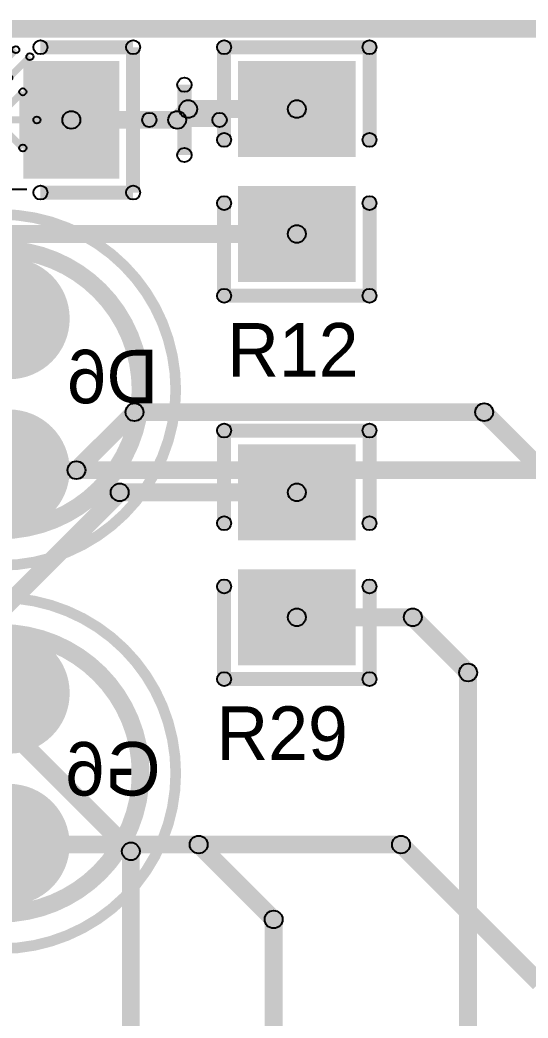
# Model space of a CAD drawing. Header units: millimetres. Extents: x 0 to 137, y 0 to 37.
# Drawn here: x 91.06 to 98.29, y 22.99 to 37.21 of the extents above; entities that cross this region are included whole.
import ezdxf

# ---------------------------------------------------------------- set-up
doc = ezdxf.new("R2010")
doc.units = ezdxf.units.MM
for name, color, linetype in [('BottomLayer', 5, 'Continuous'), ('BottomOverlay', 54, 'Continuous'), ('BottomSolder', 6, 'Continuous'), ('KeepOutLayer', 6, 'Continuous'), ('Mechanical13', 56, 'Continuous'), ('Mechanical15', 56, 'Continuous'), ('MultiLayer', 9, 'Continuous'), ('PadHoleLayer', 156, 'Continuous'), ('TopLayer', 1, 'Continuous'), ('TopOverlay', 2, 'Continuous'), ('TopPaste', 8, 'Continuous'), ('TopSolder', 216, 'Continuous')]:
    doc.layers.add(name, color=color, linetype=linetype)

# ---------------------------------------------------------------- blocks, each defined once
blk = doc.blocks.new('0805_R_24')
at = {"layer": 'TopLayer'}
for points in [[(-1.47, 0.735), (-0.31, 0.735), (-0.31, -0.735), (-1.47, -0.735)], [(0.31, 0.735), (1.47, 0.735), (1.47, -0.735), (0.31, -0.735)]]:
    blk.add_hatch(color=1, dxfattribs=at).paths.add_polyline_path(points)
at = {"layer": 'TopOverlay'}
h = blk.add_hatch(color=2, dxfattribs=at)
edge = h.paths.add_edge_path()
edge.add_arc((-1.77, 1.035), 0.1, 0, 360)
h = blk.add_hatch(color=2, dxfattribs=at)
edge = h.paths.add_edge_path()
edge.add_arc((-1.77, 1.035), 0.1, 0, 360)
for points in [[(-1.67, -1.035), (-1.87, -1.035), (-1.87, 1.035), (-1.67, 1.035)], [(-0.45, 1.135), (-0.45, 0.935), (-1.77, 0.935), (-1.77, 1.135)], [(1.77, 1.135), (1.77, 0.935), (0.45, 0.935), (0.45, 1.135)], [(1.87, -1.035), (1.67, -1.035), (1.67, 1.035), (1.87, 1.035)], [(-0.45, -0.935), (-0.45, -1.135), (-1.77, -1.135), (-1.77, -0.935)], [(1.77, -0.935), (1.77, -1.135), (0.45, -1.135), (0.45, -0.935)]]:
    blk.add_hatch(color=2, dxfattribs=at).paths.add_polyline_path(points)
h = blk.add_hatch(color=2, dxfattribs=at)
edge = h.paths.add_edge_path()
edge.add_arc((-0.45, 1.035), 0.1, 0, 360)
h = blk.add_hatch(color=2, dxfattribs=at)
edge = h.paths.add_edge_path()
edge.add_arc((0.45, 1.035), 0.1, 0, 360)
h = blk.add_hatch(color=2, dxfattribs=at)
edge = h.paths.add_edge_path()
edge.add_arc((1.77, 1.035), 0.1, 0, 360)
h = blk.add_hatch(color=2, dxfattribs=at)
edge = h.paths.add_edge_path()
edge.add_arc((1.77, 1.035), 0.1, 0, 360)
h = blk.add_hatch(color=2, dxfattribs=at)
edge = h.paths.add_edge_path()
edge.add_arc((-1.77, -1.035), 0.1, 0, 360)
h = blk.add_hatch(color=2, dxfattribs=at)
edge = h.paths.add_edge_path()
edge.add_arc((-1.77, -1.035), 0.1, 0, 360)
h = blk.add_hatch(color=2, dxfattribs=at)
edge = h.paths.add_edge_path()
edge.add_arc((-0.45, -1.035), 0.1, 0, 360)
h = blk.add_hatch(color=2, dxfattribs=at)
edge = h.paths.add_edge_path()
edge.add_arc((0.45, -1.035), 0.1, 0, 360)
h = blk.add_hatch(color=2, dxfattribs=at)
edge = h.paths.add_edge_path()
edge.add_arc((1.77, -1.035), 0.1, 0, 360)
h = blk.add_hatch(color=2, dxfattribs=at)
edge = h.paths.add_edge_path()
edge.add_arc((1.77, -1.035), 0.1, 0, 360)
at = {"layer": 'TopPaste'}
for points in [[(-1.47, 0.735), (-0.31, 0.735), (-0.31, -0.735), (-1.47, -0.735)], [(0.31, 0.735), (1.47, 0.735), (1.47, -0.735), (0.31, -0.735)]]:
    blk.add_hatch(color=8, dxfattribs=at).paths.add_polyline_path(points)
at = {"layer": 'TopSolder'}
for points in [[(-1.572, 0.837), (-0.208, 0.837), (-0.208, -0.837), (-1.572, -0.837)], [(0.208, 0.837), (1.572, 0.837), (1.572, -0.837), (0.208, -0.837)]]:
    blk.add_hatch(color=216, dxfattribs=at).paths.add_polyline_path(points)
at = {"layer": 'TopOverlay'}
for centre in [(-1.77, 1.035), (-1.77, 1.035), (-0.45, 1.035), (0.45, 1.035), (1.77, 1.035), (1.77, 1.035), (-1.77, -1.035), (-1.77, -1.035), (-0.45, -1.035), (0.45, -1.035), (1.77, -1.035), (1.77, -1.035)]:
    blk.add_circle(centre, 0.1, dxfattribs=at)
blk = doc.blocks.new('0805_R_41')
at = {"layer": 'TopLayer'}
for points in [[(-1.47, 0.735), (-0.31, 0.735), (-0.31, -0.735), (-1.47, -0.735)], [(0.31, 0.735), (1.47, 0.735), (1.47, -0.735), (0.31, -0.735)]]:
    blk.add_hatch(color=1, dxfattribs=at).paths.add_polyline_path(points)
at = {"layer": 'TopOverlay'}
h = blk.add_hatch(color=2, dxfattribs=at)
edge = h.paths.add_edge_path()
edge.add_arc((-1.77, 1.035), 0.1, 0, 360)
h = blk.add_hatch(color=2, dxfattribs=at)
edge = h.paths.add_edge_path()
edge.add_arc((-1.77, 1.035), 0.1, 0, 360)
for points in [[(-1.67, -1.035), (-1.87, -1.035), (-1.87, 1.035), (-1.67, 1.035)], [(-0.45, 1.135), (-0.45, 0.935), (-1.77, 0.935), (-1.77, 1.135)], [(1.77, 1.135), (1.77, 0.935), (0.45, 0.935), (0.45, 1.135)], [(1.87, -1.035), (1.67, -1.035), (1.67, 1.035), (1.87, 1.035)], [(-0.45, -0.935), (-0.45, -1.135), (-1.77, -1.135), (-1.77, -0.935)], [(1.77, -0.935), (1.77, -1.135), (0.45, -1.135), (0.45, -0.935)]]:
    blk.add_hatch(color=2, dxfattribs=at).paths.add_polyline_path(points)
h = blk.add_hatch(color=2, dxfattribs=at)
edge = h.paths.add_edge_path()
edge.add_arc((-0.45, 1.035), 0.1, 0, 360)
h = blk.add_hatch(color=2, dxfattribs=at)
edge = h.paths.add_edge_path()
edge.add_arc((0.45, 1.035), 0.1, 0, 360)
h = blk.add_hatch(color=2, dxfattribs=at)
edge = h.paths.add_edge_path()
edge.add_arc((1.77, 1.035), 0.1, 0, 360)
h = blk.add_hatch(color=2, dxfattribs=at)
edge = h.paths.add_edge_path()
edge.add_arc((1.77, 1.035), 0.1, 0, 360)
h = blk.add_hatch(color=2, dxfattribs=at)
edge = h.paths.add_edge_path()
edge.add_arc((-1.77, -1.035), 0.1, 0, 360)
h = blk.add_hatch(color=2, dxfattribs=at)
edge = h.paths.add_edge_path()
edge.add_arc((-1.77, -1.035), 0.1, 0, 360)
h = blk.add_hatch(color=2, dxfattribs=at)
edge = h.paths.add_edge_path()
edge.add_arc((-0.45, -1.035), 0.1, 0, 360)
h = blk.add_hatch(color=2, dxfattribs=at)
edge = h.paths.add_edge_path()
edge.add_arc((0.45, -1.035), 0.1, 0, 360)
h = blk.add_hatch(color=2, dxfattribs=at)
edge = h.paths.add_edge_path()
edge.add_arc((1.77, -1.035), 0.1, 0, 360)
h = blk.add_hatch(color=2, dxfattribs=at)
edge = h.paths.add_edge_path()
edge.add_arc((1.77, -1.035), 0.1, 0, 360)
at = {"layer": 'TopPaste'}
for points in [[(-1.47, 0.735), (-0.31, 0.735), (-0.31, -0.735), (-1.47, -0.735)], [(0.31, 0.735), (1.47, 0.735), (1.47, -0.735), (0.31, -0.735)]]:
    blk.add_hatch(color=8, dxfattribs=at).paths.add_polyline_path(points)
at = {"layer": 'TopSolder'}
for points in [[(-1.572, 0.837), (-0.208, 0.837), (-0.208, -0.837), (-1.572, -0.837)], [(0.208, 0.837), (1.572, 0.837), (1.572, -0.837), (0.208, -0.837)]]:
    blk.add_hatch(color=216, dxfattribs=at).paths.add_polyline_path(points)
at = {"layer": 'TopOverlay'}
for centre in [(-1.77, 1.035), (-1.77, 1.035), (-0.45, 1.035), (0.45, 1.035), (1.77, 1.035), (1.77, 1.035), (-1.77, -1.035), (-1.77, -1.035), (-0.45, -1.035), (0.45, -1.035), (1.77, -1.035), (1.77, -1.035)]:
    blk.add_circle(centre, 0.1, dxfattribs=at)
blk = doc.blocks.new('3___LED___B_57')
at = {"layer": 'BottomLayer'}
h = blk.add_hatch(color=5, dxfattribs=at)
edge = h.paths.add_edge_path()
edge.add_arc((-1.079, -0.127), 0.762, 180, 360)
edge.add_line((-0.318, -0.127), (-0.318, 0.127))
edge.add_arc((-1.079, 0.127), 0.762, 0, 180)
edge.add_line((-1.841, 0.127), (-1.841, -0.127))
h = blk.add_hatch(color=5, dxfattribs=at)
edge = h.paths.add_edge_path()
edge.add_arc((1.079, -0.127), 0.762, 180, 360)
edge.add_line((1.841, -0.127), (1.841, 0.127))
edge.add_arc((1.079, 0.127), 0.762, 0, 180)
edge.add_line((0.318, 0.127), (0.318, -0.127))
at = {"layer": 'BottomOverlay'}
h = blk.add_hatch(color=54, dxfattribs=at)
edge = h.paths.add_edge_path()
edge.add_arc((-2.564, 0), 0.0762, 0, 360)
h = blk.add_hatch(color=54, dxfattribs=at)
edge = h.paths.add_edge_path()
edge.add_arc((-2.064, 0), 0.127, 0, 360)
h = blk.add_hatch(color=54, dxfattribs=at)
edge = h.paths.add_edge_path()
edge.add_arc((1.937, 0), 0.127, 0, 360)
h = blk.add_hatch(color=54, dxfattribs=at)
edge = h.paths.add_edge_path()
edge.add_arc((2.437, 0), 0.0762, 0, 360)
at = {"layer": 'BottomSolder'}
h = blk.add_hatch(color=6, dxfattribs=at)
edge = h.paths.add_edge_path()
edge.add_arc((-1.079, -0.127), 0.864, 180, 360)
edge.add_line((-0.216, -0.127), (-0.216, 0.127))
edge.add_arc((-1.079, 0.127), 0.864, 0, 180)
edge.add_line((-1.943, 0.127), (-1.943, -0.127))
h = blk.add_hatch(color=6, dxfattribs=at)
edge = h.paths.add_edge_path()
edge.add_arc((1.079, -0.127), 0.864, 180, 360)
edge.add_line((1.943, -0.127), (1.943, 0.127))
edge.add_arc((1.079, 0.127), 0.864, 0, 180)
edge.add_line((0.216, 0.127), (0.216, -0.127))
at = {"layer": 'MultiLayer'}
h = blk.add_hatch(color=9, dxfattribs=at)
edge = h.paths.add_edge_path()
edge.add_arc((-1.079, -0.127), 0.762, 180, 360)
edge.add_line((-0.318, -0.127), (-0.318, 0.127))
edge.add_arc((-1.079, 0.127), 0.762, 0, 180)
edge.add_line((-1.841, 0.127), (-1.841, -0.127))
h = blk.add_hatch(color=9, dxfattribs=at)
edge = h.paths.add_edge_path()
edge.add_arc((1.079, -0.127), 0.762, 180, 360)
edge.add_line((1.841, -0.127), (1.841, 0.127))
edge.add_arc((1.079, 0.127), 0.762, 0, 180)
edge.add_line((0.318, 0.127), (0.318, -0.127))
at = {"layer": 'PadHoleLayer'}
h = blk.add_hatch(color=156, dxfattribs=at)
edge = h.paths.add_edge_path()
edge.add_arc((-1.079, 0), 0.35, 0, 360)
h = blk.add_hatch(color=156, dxfattribs=at)
edge = h.paths.add_edge_path()
edge.add_arc((1.079, 0), 0.35, 0, 360)
at = {"layer": 'TopLayer'}
h = blk.add_hatch(color=1, dxfattribs=at)
edge = h.paths.add_edge_path()
edge.add_arc((-1.079, -0.127), 0.762, 180, 360)
edge.add_line((-0.318, -0.127), (-0.318, 0.127))
edge.add_arc((-1.079, 0.127), 0.762, 0, 180)
edge.add_line((-1.841, 0.127), (-1.841, -0.127))
h = blk.add_hatch(color=1, dxfattribs=at)
edge = h.paths.add_edge_path()
edge.add_arc((1.079, -0.127), 0.762, 180, 360)
edge.add_line((1.841, -0.127), (1.841, 0.127))
edge.add_arc((1.079, 0.127), 0.762, 0, 180)
edge.add_line((0.318, 0.127), (0.318, -0.127))
at = {"layer": 'TopSolder'}
h = blk.add_hatch(color=216, dxfattribs=at)
edge = h.paths.add_edge_path()
edge.add_arc((-1.079, -0.127), 0.864, 180, 360)
edge.add_line((-0.216, -0.127), (-0.216, 0.127))
edge.add_arc((-1.079, 0.127), 0.864, 0, 180)
edge.add_line((-1.943, 0.127), (-1.943, -0.127))
h = blk.add_hatch(color=216, dxfattribs=at)
edge = h.paths.add_edge_path()
edge.add_arc((1.079, -0.127), 0.864, 180, 360)
edge.add_line((1.943, -0.127), (1.943, 0.127))
edge.add_arc((1.079, 0.127), 0.864, 0, 180)
edge.add_line((0.216, 0.127), (0.216, -0.127))
at = {"layer": 'BottomOverlay'}
for p, q in [((-2.921, 0.381), (-2.921, -0.127)), ((-3.175, 0.127), (-2.667, 0.127))]:
    blk.add_line(p, q, dxfattribs=at)
for points, const_width in [([(2.437, 0, 1), (-2.564, 0, 1)], 0.152), ([(1.937, 0, 1), (-2.064, 0, 1)], 0.254)]:
    blk.add_lwpolyline(points, format="xyb", close=True, dxfattribs=dict(at, const_width=const_width))
for centre, radius in [((-2.564, 0), 0.0762), ((-2.064, 0), 0.127), ((1.937, 0), 0.127), ((2.437, 0), 0.0762)]:
    blk.add_circle(centre, radius, dxfattribs=at)
blk = doc.blocks.new('0805_LED_S1_63')
at = {"layer": 'Mechanical13'}
for points in [[(-0.165, 0.665), (-0.235, 0.735), (0.065, 1.035), (0.135, 0.965)], [(0.035, 0.565), (-0.035, 0.635), (0.265, 0.935), (0.335, 0.865)], [(-0.165, -0.035), (-0.235, 0.035), (0.165, 0.435), (0.235, 0.365)], [(-0.15, -0.4), (-0.25, -0.4), (-0.25, 0.4), (-0.15, 0.4)], [(0.25, -0.4), (0.15, -0.4), (0.15, 0.4), (0.25, 0.4)], [(-0.4, -0.05), (-0.4, 0.05), (0.4, 0.05), (0.4, -0.05)], [(-0.235, -0.035), (-0.165, 0.035), (0.235, -0.365), (0.165, -0.435)]]:
    blk.add_hatch(color=56, dxfattribs=at).paths.add_polyline_path(points)
h = blk.add_hatch(color=56, dxfattribs=at)
edge = h.paths.add_edge_path()
edge.add_arc((0.1, 1), 0.05, 0, 360)
h = blk.add_hatch(color=56, dxfattribs=at)
edge = h.paths.add_edge_path()
edge.add_arc((0.3, 0.9), 0.05, 0, 360)
h = blk.add_hatch(color=56, dxfattribs=at)
edge = h.paths.add_edge_path()
edge.add_arc((-0.2, 0.7), 0.05, 0, 360)
h = blk.add_hatch(color=56, dxfattribs=at)
edge = h.paths.add_edge_path()
edge.add_arc((0, 0.6), 0.05, 0, 360)
h = blk.add_hatch(color=56, dxfattribs=at)
edge = h.paths.add_edge_path()
edge.add_arc((-0.2, 0.4), 0.05, 0, 360)
h = blk.add_hatch(color=56, dxfattribs=at)
edge = h.paths.add_edge_path()
edge.add_arc((0.2, 0.4), 0.05, 0, 360)
h = blk.add_hatch(color=56, dxfattribs=at)
edge = h.paths.add_edge_path()
edge.add_arc((0.2, 0.4), 0.05, 0, 360)
h = blk.add_hatch(color=56, dxfattribs=at)
edge = h.paths.add_edge_path()
edge.add_arc((-0.4, 0), 0.05, 0, 360)
h = blk.add_hatch(color=56, dxfattribs=at)
edge = h.paths.add_edge_path()
edge.add_arc((-0.2, 0), 0.05, 0, 360)
h = blk.add_hatch(color=56, dxfattribs=at)
edge = h.paths.add_edge_path()
edge.add_arc((-0.2, 0), 0.05, 0, 360)
h = blk.add_hatch(color=56, dxfattribs=at)
edge = h.paths.add_edge_path()
edge.add_arc((0.4, 0), 0.05, 0, 360)
h = blk.add_hatch(color=56, dxfattribs=at)
edge = h.paths.add_edge_path()
edge.add_arc((-0.2, -0.4), 0.05, 0, 360)
h = blk.add_hatch(color=56, dxfattribs=at)
edge = h.paths.add_edge_path()
edge.add_arc((0.2, -0.4), 0.05, 0, 360)
h = blk.add_hatch(color=56, dxfattribs=at)
edge = h.paths.add_edge_path()
edge.add_arc((0.2, -0.4), 0.05, 0, 360)
at = {"layer": 'Mechanical15'}
h = blk.add_hatch(color=56, dxfattribs=at)
edge = h.paths.add_edge_path()
edge.add_arc((-2.5, 0.5), 0.102, 0, 360)
h = blk.add_hatch(color=56, dxfattribs=at)
edge = h.paths.add_edge_path()
edge.add_arc((2.5, 0.5), 0.102, 0, 360)
for points in [[(-2.398, -0.5), (-2.602, -0.5), (-2.602, 0.5), (-2.398, 0.5)], [(2.602, -0.5), (2.398, -0.5), (2.398, 0.5), (2.602, 0.5)], [(2, -0.102), (2, 0.102), (3, 0.102), (3, -0.102)]]:
    blk.add_hatch(color=56, dxfattribs=at).paths.add_polyline_path(points)
h = blk.add_hatch(color=56, dxfattribs=at)
edge = h.paths.add_edge_path()
edge.add_arc((2, 0), 0.102, 0, 360)
h = blk.add_hatch(color=56, dxfattribs=at)
edge = h.paths.add_edge_path()
edge.add_arc((3, 0), 0.102, 0, 360)
h = blk.add_hatch(color=56, dxfattribs=at)
edge = h.paths.add_edge_path()
edge.add_arc((-2.5, -0.5), 0.102, 0, 360)
h = blk.add_hatch(color=56, dxfattribs=at)
edge = h.paths.add_edge_path()
edge.add_arc((2.5, -0.5), 0.102, 0, 360)
at = {"layer": 'TopLayer'}
for points in [[(-0.31, -0.735), (-1.47, -0.735), (-1.47, 0.735), (-0.31, 0.735)], [(1.47, -0.735), (0.31, -0.735), (0.31, 0.735), (1.47, 0.735)]]:
    blk.add_hatch(color=1, dxfattribs=at).paths.add_polyline_path(points)
at = {"layer": 'TopOverlay'}
for points in [[(-1.697, 0.732), (-1.843, 0.868), (-1.623, 1.103), (-1.477, 0.967)], [(-1.55, 0.935), (-1.55, 1.135), (-0.45, 1.135), (-0.45, 0.935)], [(0.45, 0.935), (0.45, 1.135), (1.77, 1.135), (1.77, 0.935)], [(1.87, -1.035), (1.67, -1.035), (1.67, 1.035), (1.87, 1.035)], [(-2.245, -0.8), (-1.945, -0.8), (-1.945, 0.8), (-2.245, 0.8)], [(-1.67, -0.8), (-1.87, -0.8), (-1.87, 0.8), (-1.67, 0.8)], [(-1.841, -0.871), (-1.699, -0.729), (-1.464, -0.964), (-1.606, -1.106)], [(-1.535, -1.135), (-1.535, -0.935), (-0.45, -0.935), (-0.45, -1.135)], [(0.45, -1.135), (0.45, -0.935), (1.77, -0.935), (1.77, -1.135)]]:
    blk.add_hatch(color=2, dxfattribs=at).paths.add_polyline_path(points)
h = blk.add_hatch(color=2, dxfattribs=at)
edge = h.paths.add_edge_path()
edge.add_arc((-1.55, 1.035), 0.1, 0, 360)
h = blk.add_hatch(color=2, dxfattribs=at)
edge = h.paths.add_edge_path()
edge.add_arc((-1.55, 1.035), 0.1, 0, 360)
h = blk.add_hatch(color=2, dxfattribs=at)
edge = h.paths.add_edge_path()
edge.add_arc((-0.45, 1.035), 0.1, 0, 360)
h = blk.add_hatch(color=2, dxfattribs=at)
edge = h.paths.add_edge_path()
edge.add_arc((0.45, 1.035), 0.1, 0, 360)
h = blk.add_hatch(color=2, dxfattribs=at)
edge = h.paths.add_edge_path()
edge.add_arc((1.77, 1.035), 0.1, 0, 360)
h = blk.add_hatch(color=2, dxfattribs=at)
edge = h.paths.add_edge_path()
edge.add_arc((1.77, 1.035), 0.1, 0, 360)
h = blk.add_hatch(color=2, dxfattribs=at)
edge = h.paths.add_edge_path()
edge.add_arc((-1.77, 0.8), 0.1, 0, 360)
h = blk.add_hatch(color=2, dxfattribs=at)
edge = h.paths.add_edge_path()
edge.add_arc((-1.77, 0.8), 0.1, 0, 360)
h = blk.add_hatch(color=2, dxfattribs=at)
edge = h.paths.add_edge_path()
edge.add_arc((-1.77, -0.8), 0.1, 0, 360)
h = blk.add_hatch(color=2, dxfattribs=at)
edge = h.paths.add_edge_path()
edge.add_arc((-1.77, -0.8), 0.1, 0, 360)
h = blk.add_hatch(color=2, dxfattribs=at)
edge = h.paths.add_edge_path()
edge.add_arc((-1.535, -1.035), 0.1, 0, 360)
h = blk.add_hatch(color=2, dxfattribs=at)
edge = h.paths.add_edge_path()
edge.add_arc((-1.535, -1.035), 0.1, 0, 360)
h = blk.add_hatch(color=2, dxfattribs=at)
edge = h.paths.add_edge_path()
edge.add_arc((-0.45, -1.035), 0.1, 0, 360)
h = blk.add_hatch(color=2, dxfattribs=at)
edge = h.paths.add_edge_path()
edge.add_arc((0.45, -1.035), 0.1, 0, 360)
h = blk.add_hatch(color=2, dxfattribs=at)
edge = h.paths.add_edge_path()
edge.add_arc((1.77, -1.035), 0.1, 0, 360)
h = blk.add_hatch(color=2, dxfattribs=at)
edge = h.paths.add_edge_path()
edge.add_arc((1.77, -1.035), 0.1, 0, 360)
at = {"layer": 'TopPaste'}
for points in [[(-0.31, -0.735), (-1.47, -0.735), (-1.47, 0.735), (-0.31, 0.735)], [(1.47, -0.735), (0.31, -0.735), (0.31, 0.735), (1.47, 0.735)]]:
    blk.add_hatch(color=8, dxfattribs=at).paths.add_polyline_path(points)
at = {"layer": 'TopSolder'}
for points in [[(-0.208, -0.837), (-1.572, -0.837), (-1.572, 0.837), (-0.208, 0.837)], [(1.572, -0.837), (0.208, -0.837), (0.208, 0.837), (1.572, 0.837)]]:
    blk.add_hatch(color=216, dxfattribs=at).paths.add_polyline_path(points)
at = {"layer": 'Mechanical13'}
for centre in [(0.1, 1), (0.3, 0.9), (-0.2, 0.7), (0, 0.6), (-0.2, 0.4), (0.2, 0.4), (0.2, 0.4), (-0.4, 0), (-0.2, 0), (-0.2, 0), (0.4, 0), (-0.2, -0.4), (0.2, -0.4), (0.2, -0.4)]:
    blk.add_circle(centre, 0.05, dxfattribs=at)
at = {"layer": 'Mechanical15'}
for centre in [(-2.5, 0.5), (2.5, 0.5), (2, 0), (3, 0), (-2.5, -0.5), (2.5, -0.5)]:
    blk.add_circle(centre, 0.102, dxfattribs=at)
at = {"layer": 'TopOverlay'}
for centre in [(-1.55, 1.035), (-1.55, 1.035), (-0.45, 1.035), (0.45, 1.035), (1.77, 1.035), (1.77, 1.035), (-1.77, 0.8), (-1.77, 0.8), (-1.77, -0.8), (-1.77, -0.8), (-1.535, -1.035), (-1.535, -1.035), (-0.45, -1.035), (0.45, -1.035), (1.77, -1.035), (1.77, -1.035)]:
    blk.add_circle(centre, 0.1, dxfattribs=at)
blk = doc.blocks.new('3___LED___B_72')
at = {"layer": 'BottomLayer'}
h = blk.add_hatch(color=5, dxfattribs=at)
edge = h.paths.add_edge_path()
edge.add_arc((-1.079, -0.127), 0.762, 180, 360)
edge.add_line((-0.318, -0.127), (-0.318, 0.127))
edge.add_arc((-1.079, 0.127), 0.762, 0, 180)
edge.add_line((-1.841, 0.127), (-1.841, -0.127))
h = blk.add_hatch(color=5, dxfattribs=at)
edge = h.paths.add_edge_path()
edge.add_arc((1.079, -0.127), 0.762, 180, 360)
edge.add_line((1.841, -0.127), (1.841, 0.127))
edge.add_arc((1.079, 0.127), 0.762, 0, 180)
edge.add_line((0.318, 0.127), (0.318, -0.127))
at = {"layer": 'BottomOverlay'}
h = blk.add_hatch(color=54, dxfattribs=at)
edge = h.paths.add_edge_path()
edge.add_arc((-2.564, 0), 0.0762, 0, 360)
h = blk.add_hatch(color=54, dxfattribs=at)
edge = h.paths.add_edge_path()
edge.add_arc((-2.064, 0), 0.127, 0, 360)
h = blk.add_hatch(color=54, dxfattribs=at)
edge = h.paths.add_edge_path()
edge.add_arc((1.937, 0), 0.127, 0, 360)
h = blk.add_hatch(color=54, dxfattribs=at)
edge = h.paths.add_edge_path()
edge.add_arc((2.437, 0), 0.0762, 0, 360)
at = {"layer": 'BottomSolder'}
h = blk.add_hatch(color=6, dxfattribs=at)
edge = h.paths.add_edge_path()
edge.add_arc((-1.079, -0.127), 0.864, 180, 360)
edge.add_line((-0.216, -0.127), (-0.216, 0.127))
edge.add_arc((-1.079, 0.127), 0.864, 0, 180)
edge.add_line((-1.943, 0.127), (-1.943, -0.127))
h = blk.add_hatch(color=6, dxfattribs=at)
edge = h.paths.add_edge_path()
edge.add_arc((1.079, -0.127), 0.864, 180, 360)
edge.add_line((1.943, -0.127), (1.943, 0.127))
edge.add_arc((1.079, 0.127), 0.864, 0, 180)
edge.add_line((0.216, 0.127), (0.216, -0.127))
at = {"layer": 'MultiLayer'}
h = blk.add_hatch(color=9, dxfattribs=at)
edge = h.paths.add_edge_path()
edge.add_arc((-1.079, -0.127), 0.762, 180, 360)
edge.add_line((-0.318, -0.127), (-0.318, 0.127))
edge.add_arc((-1.079, 0.127), 0.762, 0, 180)
edge.add_line((-1.841, 0.127), (-1.841, -0.127))
h = blk.add_hatch(color=9, dxfattribs=at)
edge = h.paths.add_edge_path()
edge.add_arc((1.079, -0.127), 0.762, 180, 360)
edge.add_line((1.841, -0.127), (1.841, 0.127))
edge.add_arc((1.079, 0.127), 0.762, 0, 180)
edge.add_line((0.318, 0.127), (0.318, -0.127))
at = {"layer": 'PadHoleLayer'}
h = blk.add_hatch(color=156, dxfattribs=at)
edge = h.paths.add_edge_path()
edge.add_arc((-1.079, 0), 0.35, 0, 360)
h = blk.add_hatch(color=156, dxfattribs=at)
edge = h.paths.add_edge_path()
edge.add_arc((1.079, 0), 0.35, 0, 360)
at = {"layer": 'TopLayer'}
h = blk.add_hatch(color=1, dxfattribs=at)
edge = h.paths.add_edge_path()
edge.add_arc((-1.079, -0.127), 0.762, 180, 360)
edge.add_line((-0.318, -0.127), (-0.318, 0.127))
edge.add_arc((-1.079, 0.127), 0.762, 0, 180)
edge.add_line((-1.841, 0.127), (-1.841, -0.127))
h = blk.add_hatch(color=1, dxfattribs=at)
edge = h.paths.add_edge_path()
edge.add_arc((1.079, -0.127), 0.762, 180, 360)
edge.add_line((1.841, -0.127), (1.841, 0.127))
edge.add_arc((1.079, 0.127), 0.762, 0, 180)
edge.add_line((0.318, 0.127), (0.318, -0.127))
at = {"layer": 'TopSolder'}
h = blk.add_hatch(color=216, dxfattribs=at)
edge = h.paths.add_edge_path()
edge.add_arc((-1.079, -0.127), 0.864, 180, 360)
edge.add_line((-0.216, -0.127), (-0.216, 0.127))
edge.add_arc((-1.079, 0.127), 0.864, 0, 180)
edge.add_line((-1.943, 0.127), (-1.943, -0.127))
h = blk.add_hatch(color=216, dxfattribs=at)
edge = h.paths.add_edge_path()
edge.add_arc((1.079, -0.127), 0.864, 180, 360)
edge.add_line((1.943, -0.127), (1.943, 0.127))
edge.add_arc((1.079, 0.127), 0.864, 0, 180)
edge.add_line((0.216, 0.127), (0.216, -0.127))
at = {"layer": 'BottomOverlay'}
for p, q in [((-2.921, 0.381), (-2.921, -0.127)), ((-3.175, 0.127), (-2.667, 0.127))]:
    blk.add_line(p, q, dxfattribs=at)
for points, const_width in [([(2.437, 0, 1), (-2.564, 0, 1)], 0.152), ([(1.937, 0, 1), (-2.064, 0, 1)], 0.254)]:
    blk.add_lwpolyline(points, format="xyb", close=True, dxfattribs=dict(at, const_width=const_width))
for centre, radius in [((-2.564, 0), 0.0762), ((-2.064, 0), 0.127), ((1.937, 0), 0.127), ((2.437, 0), 0.0762)]:
    blk.add_circle(centre, radius, dxfattribs=at)

msp = doc.modelspace()

# ---------------------------------------------------------------- hatches: boundary and pattern name
at = {"layer": 'BottomLayer'}
for points in [[(90.772, 30.671), (90.772, 30.924), (105.773, 30.924), (105.773, 30.671)], [(90.772, 25.337), (90.772, 25.59), (93.599, 25.59), (93.599, 25.337)], [(93.509, 25.374), (93.689, 25.553), (94.756, 24.487), (94.576, 24.307)], [(93.599, 25.337), (93.599, 25.59), (96.479, 25.59), (96.479, 25.337)], [(96.389, 25.374), (96.569, 25.553), (98.537, 23.585), (98.358, 23.405)], [(94.793, 20.32), (94.539, 20.32), (94.539, 24.397), (94.793, 24.397)]]:
    msp.add_hatch(color=5, dxfattribs=at).paths.add_polyline_path(points)
h = msp.add_hatch(color=5, dxfattribs=at)
edge = h.paths.add_edge_path()
edge.add_arc((93.599, 25.463), 0.127, 0, 360)
h = msp.add_hatch(color=5, dxfattribs=at)
edge = h.paths.add_edge_path()
edge.add_arc((93.599, 25.463), 0.127, 0, 360)
h = msp.add_hatch(color=5, dxfattribs=at)
edge = h.paths.add_edge_path()
edge.add_arc((93.599, 25.463), 0.127, 0, 360)
h = msp.add_hatch(color=5, dxfattribs=at)
edge = h.paths.add_edge_path()
edge.add_arc((96.479, 25.463), 0.127, 0, 360)
h = msp.add_hatch(color=5, dxfattribs=at)
edge = h.paths.add_edge_path()
edge.add_arc((96.479, 25.463), 0.127, 0, 360)
h = msp.add_hatch(color=5, dxfattribs=at)
edge = h.paths.add_edge_path()
edge.add_arc((94.666, 24.397), 0.127, 0, 360)
h = msp.add_hatch(color=5, dxfattribs=at)
edge = h.paths.add_edge_path()
edge.add_arc((94.666, 24.397), 0.127, 0, 360)
at = {"layer": 'KeepOutLayer'}
msp.add_hatch(color=6, dxfattribs=at).paths.add_polyline_path([(3.683, 36.957), (3.683, 37.211), (132.969, 37.211), (132.969, 36.957)])
at = {"layer": 'TopLayer'}
for points in [[(93.384, 35.697), (93.204, 35.877), (93.359, 36.032), (93.539, 35.852)], [(93.449, 35.815), (93.449, 36.069), (94.996, 36.069), (94.996, 35.815)], [(91.786, 35.66), (91.786, 35.914), (93.294, 35.914), (93.294, 35.66)], [(86.832, 34.035), (86.832, 34.289), (94.996, 34.289), (94.996, 34.035)], [(91.949, 30.708), (91.769, 30.887), (92.595, 31.713), (92.774, 31.533)], [(92.685, 31.496), (92.685, 31.75), (97.663, 31.75), (97.663, 31.496)], [(97.573, 31.533), (97.753, 31.713), (99.048, 30.417), (98.869, 30.238)], [(90.772, 30.671), (90.772, 30.924), (91.859, 30.924), (91.859, 30.671)], [(92.475, 30.354), (92.475, 30.608), (94.996, 30.608), (94.996, 30.354)], [(90.862, 28.688), (90.682, 28.868), (92.385, 30.571), (92.565, 30.391)], [(94.996, 28.574), (94.996, 28.828), (96.647, 28.828), (96.647, 28.574)], [(96.557, 28.611), (96.737, 28.791), (97.524, 28.003), (97.345, 27.824)], [(97.561, 21.586), (97.307, 21.586), (97.307, 27.914), (97.561, 27.914)], [(90.682, 27.139), (90.862, 27.319), (92.724, 25.457), (92.544, 25.277)], [(92.761, 15.609), (92.507, 15.609), (92.507, 25.367), (92.761, 25.367)]]:
    msp.add_hatch(color=1, dxfattribs=at).paths.add_polyline_path(points)
h = msp.add_hatch(color=1, dxfattribs=at)
edge = h.paths.add_edge_path()
edge.add_arc((93.449, 35.942), 0.127, 0, 360)
h = msp.add_hatch(color=1, dxfattribs=at)
edge = h.paths.add_edge_path()
edge.add_arc((93.449, 35.942), 0.127, 0, 360)
h = msp.add_hatch(color=1, dxfattribs=at)
edge = h.paths.add_edge_path()
edge.add_arc((94.996, 35.942), 0.127, 0, 360)
h = msp.add_hatch(color=1, dxfattribs=at)
edge = h.paths.add_edge_path()
edge.add_arc((91.786, 35.787), 0.127, 0, 360)
h = msp.add_hatch(color=1, dxfattribs=at)
edge = h.paths.add_edge_path()
edge.add_arc((93.294, 35.787), 0.127, 0, 360)
h = msp.add_hatch(color=1, dxfattribs=at)
edge = h.paths.add_edge_path()
edge.add_arc((93.294, 35.787), 0.127, 0, 360)
h = msp.add_hatch(color=1, dxfattribs=at)
edge = h.paths.add_edge_path()
edge.add_arc((94.996, 34.162), 0.127, 0, 360)
h = msp.add_hatch(color=1, dxfattribs=at)
edge = h.paths.add_edge_path()
edge.add_arc((92.685, 31.623), 0.127, 0, 360)
h = msp.add_hatch(color=1, dxfattribs=at)
edge = h.paths.add_edge_path()
edge.add_arc((92.685, 31.623), 0.127, 0, 360)
h = msp.add_hatch(color=1, dxfattribs=at)
edge = h.paths.add_edge_path()
edge.add_arc((97.663, 31.623), 0.127, 0, 360)
h = msp.add_hatch(color=1, dxfattribs=at)
edge = h.paths.add_edge_path()
edge.add_arc((97.663, 31.623), 0.127, 0, 360)
h = msp.add_hatch(color=1, dxfattribs=at)
edge = h.paths.add_edge_path()
edge.add_arc((91.859, 30.797), 0.127, 0, 360)
h = msp.add_hatch(color=1, dxfattribs=at)
edge = h.paths.add_edge_path()
edge.add_arc((91.859, 30.797), 0.127, 0, 360)
h = msp.add_hatch(color=1, dxfattribs=at)
edge = h.paths.add_edge_path()
edge.add_arc((92.475, 30.481), 0.127, 0, 360)
h = msp.add_hatch(color=1, dxfattribs=at)
edge = h.paths.add_edge_path()
edge.add_arc((92.475, 30.481), 0.127, 0, 360)
h = msp.add_hatch(color=1, dxfattribs=at)
edge = h.paths.add_edge_path()
edge.add_arc((94.996, 30.481), 0.127, 0, 360)
h = msp.add_hatch(color=1, dxfattribs=at)
edge = h.paths.add_edge_path()
edge.add_arc((94.996, 28.701), 0.127, 0, 360)
h = msp.add_hatch(color=1, dxfattribs=at)
edge = h.paths.add_edge_path()
edge.add_arc((96.647, 28.701), 0.127, 0, 360)
h = msp.add_hatch(color=1, dxfattribs=at)
edge = h.paths.add_edge_path()
edge.add_arc((96.647, 28.701), 0.127, 0, 360)
h = msp.add_hatch(color=1, dxfattribs=at)
edge = h.paths.add_edge_path()
edge.add_arc((97.434, 27.914), 0.127, 0, 360)
h = msp.add_hatch(color=1, dxfattribs=at)
edge = h.paths.add_edge_path()
edge.add_arc((97.434, 27.914), 0.127, 0, 360)
h = msp.add_hatch(color=1, dxfattribs=at)
edge = h.paths.add_edge_path()
edge.add_arc((92.634, 25.367), 0.127, 0, 360)
h = msp.add_hatch(color=1, dxfattribs=at)
edge = h.paths.add_edge_path()
edge.add_arc((92.634, 25.367), 0.127, 0, 360)

# ---------------------------------------------------------------- linework, layer by layer
at = {"layer": 'BottomLayer'}
for centre in [(93.599, 25.463), (93.599, 25.463), (93.599, 25.463), (96.479, 25.463), (96.479, 25.463), (94.666, 24.397), (94.666, 24.397)]:
    msp.add_circle(centre, 0.127, dxfattribs=at)
at = {"layer": 'TopLayer'}
for centre in [(93.449, 35.942), (93.449, 35.942), (94.996, 35.942), (91.786, 35.787), (93.294, 35.787), (93.294, 35.787), (94.996, 34.162), (92.685, 31.623), (92.685, 31.623), (97.663, 31.623), (97.663, 31.623), (91.859, 30.797), (91.859, 30.797), (92.475, 30.481), (92.475, 30.481), (94.996, 30.481), (94.996, 28.701), (96.647, 28.701), (96.647, 28.701), (97.434, 27.914), (97.434, 27.914), (92.634, 25.367), (92.634, 25.367)]:
    msp.add_circle(centre, 0.127, dxfattribs=at)

# ---------------------------------------------------------------- block references
for name, p, rotation in [('0805_LED_S1_63', (90.896, 35.787), 360), ('0805_R_24', (94.996, 35.052), 270), ('3___LED___B_72', (90.772, 31.877), 270), ('0805_R_41', (94.996, 29.591), 270), ('3___LED___B_57', (90.772, 26.543), 90)]:
    msp.add_blockref(name, p, dxfattribs=dict(rotation=rotation))

# ---------------------------------------------------------------- texts
at = {"layer": 'BottomOverlay', "text_generation_flag": 2}
for s, p in [('D6', (93.025, 31.75)), ('G6', (93.058, 26.162))]:
    msp.add_text(s, height=0.762, dxfattribs=at).set_placement(p)
at = {"layer": 'TopOverlay'}
for s, p in [('R12', (94.005, 32.131)), ('R29', (93.853, 26.67))]:
    msp.add_text(s, height=0.762, dxfattribs=at).set_placement(p)

doc.saveas('drawing.dxf')
